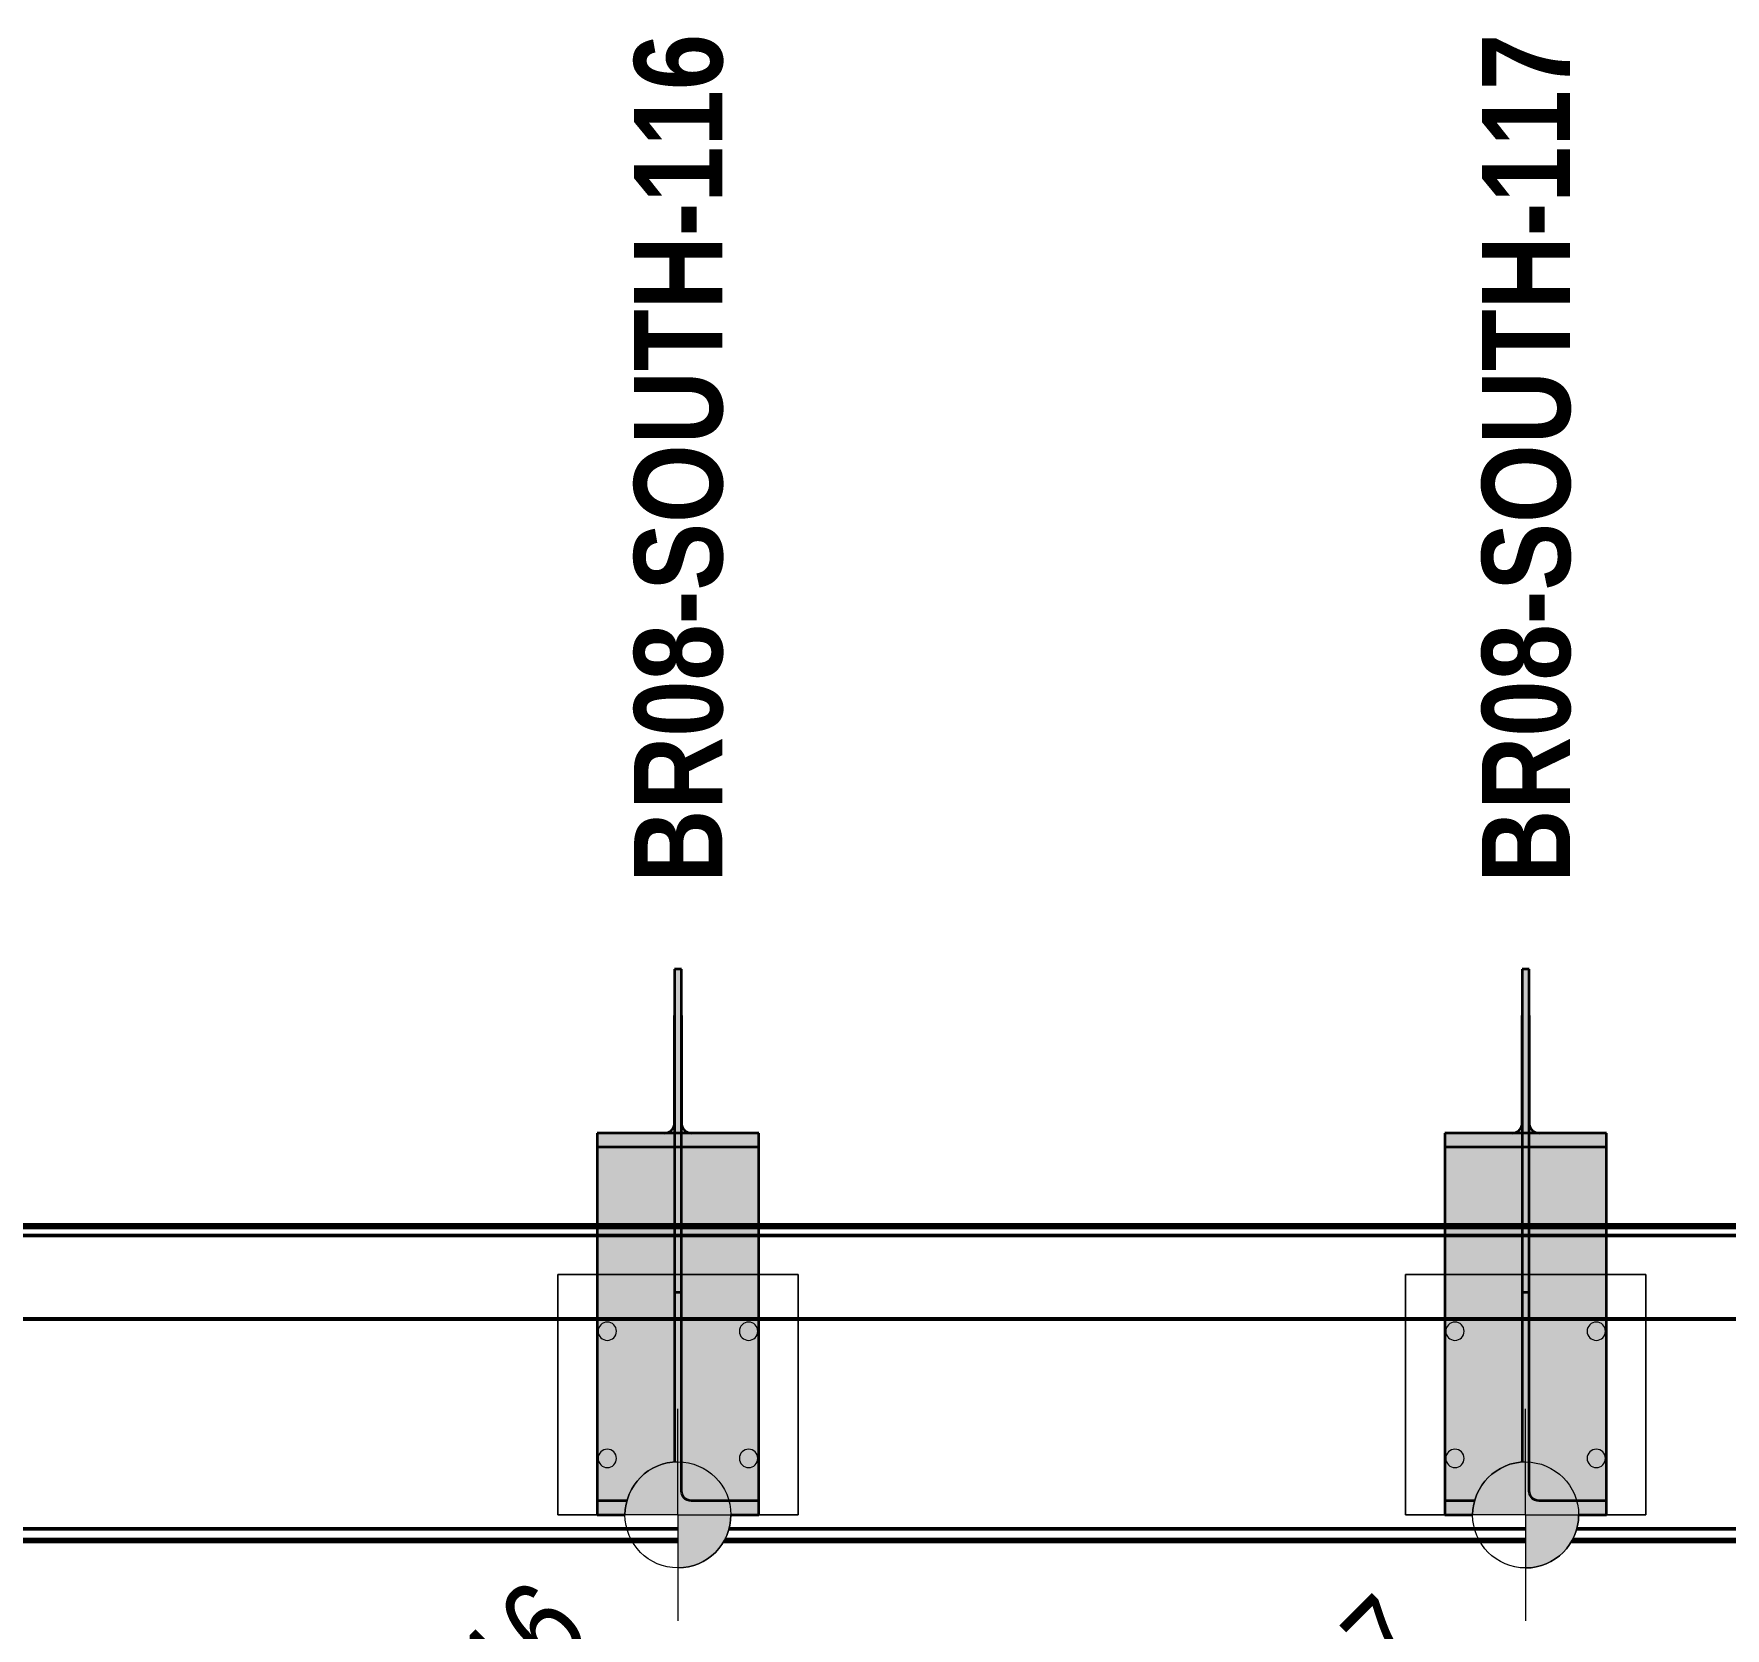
# Model space of a CAD drawing. Header units: metres. Extents: x 4 to 49, y -1186 to 3.
# Drawn here: x 18.95 to 21.344, y -1182.786 to -1180.531 of the extents above; entities that cross this region are included whole.
import ezdxf

# ---------------------------------------------------------------- set-up
doc = ezdxf.new("R2010")
doc.units = ezdxf.units.M
for name, color, linetype, lineweight in [('A-ANNO-NOTE', 7, 'Continuous', 9), ('A-GENM', 7, 'Continuous', 35), ('A-GENM-IDEN', 7, 'Continuous', 18), ('A-WALL', 7, 'Continuous', 50), ('S-FNDN-IDEN', 7, 'Continuous', 18), ('S-FSTN', 7, 'Continuous', 18)]:
    doc.layers.add(name, color=color, linetype=linetype, lineweight=lineweight)
doc.styles.add('Arial Narrow_4', font='ARIALN.TTF', dxfattribs={"height": 0.125})
doc.styles.add('Arial Narrow_B_1', font='ARIALNB.TTF', dxfattribs={"height": 0.125})

# ---------------------------------------------------------------- blocks, each defined once
blk = doc.blocks.new('Walls 2 - Walls 2-6845191-DRG-2873222 - SOUTHERN SCREEN POST - PLAN')
at = {"layer": 'A-WALL'}
for p, q in [((207.2997, 1205.0022), (241.7063, 1208.0124)), ((207.2999, 1205.0016), (241.7065, 1208.0118)), ((207.336, 1204.8866), (241.7388, 1207.8962)), ((207.3396, 1204.8752), (241.742, 1207.8851)), ((241.743, 1207.8815), (207.3406, 1204.872)), ((234.0689, 1207.6598), (235.1996, 1207.7587)), ((234.0692, 1207.6569), (235.1983, 1207.7557)), ((235.1937, 1207.7402), (234.0705, 1207.6419)), ((232.8736, 1207.5552), (234.0043, 1207.6541)), ((232.8739, 1207.5523), (234.003, 1207.6511)), ((233.9984, 1207.6356), (232.8752, 1207.5374)), ((231.6783, 1207.4506), (232.8089, 1207.5495)), ((231.6786, 1207.4478), (232.8076, 1207.5465)), ((232.8031, 1207.5311), (231.6799, 1207.4328))]:
    blk.add_line(p, q, dxfattribs=at)
blk = doc.blocks.new('BR08_GEN_POST_0 - 610UB_BASE-V7-DRG-2873222 - SOUTHERN SCREEN POST - PLAN')
at = {"layer": 'A-GENM', "true_color": 0xc0c0c0}
for points in [[(0.005, 0.7066), (0.005, 0.7721), (-0.005, 0.7721), (-0.005, 0.7066)], [(0.019, 0.5402), (0.0159, 0.5406), (0.0129, 0.5416), (0.0103, 0.5432), (0.0081, 0.5453), (0.0064, 0.5478), (0.0054, 0.5506), (0.005, 0.5536), (0.005, 0.7066), (-0.005, 0.7066), (-0.0054, 0.5506), (-0.0064, 0.5478), (-0.0081, 0.5453), (-0.0103, 0.5432), (-0.0129, 0.5416), (-0.0159, 0.5406), (-0.019, 0.5402)], [(0.1145, 0.5209), (0.1145, 0.5402), (-0.1145, 0.5402), (-0.1145, 0.5209), (0.0675, 0.5209)]]:
    blk.add_hatch(color=9, dxfattribs=at).paths.add_polyline_path(points)
h = blk.add_hatch(color=9, dxfattribs=at)
h.paths.add_polyline_path([(0, 0), (-0.075, 0), (-0.0746, 0.0082), (-0.0732, 0.0163), (-0.071, 0.0243), (-0.0679, 0.0319), (-0.064, 0.0391), (-0.0594, 0.0459), (-0.054, 0.0521), (-0.048, 0.0577), (-0.0414, 0.0626), (-0.0343, 0.0667), (-0.0268, 0.0701), (-0.019, 0.0726), (-0.0088, 0.0745), (-0.0027, 0.075), (0, 0.0746), (0, 0.0028)])
h.paths.add_polyline_path([(0.1145, 0), (0.1145, 0.5209), (-0.1145, 0.5209), (-0.1145, 0), (0.075, 0)])
at = {"layer": 'A-GENM'}
for p, q in [((0.005, 0.7724), (-0.005, 0.7724)), ((-0.005, 0.7724), (-0.005, 0.7066)), ((-0.005, 0.771), (-0.005, 0.3148)), ((0.005, 0.7066), (0.005, 0.7724)), ((0.005, 0.3148), (0.005, 0.771)), ((-0.005, 0.5536), (-0.005, 0.7066)), ((0.005, 0.7066), (0.005, 0.5536)), ((-0.019, 0.5402), (-0.1145, 0.5402)), ((-0.1145, 0.5402), (-0.1145, 0.5209)), ((-0.1145, 0.5402), (-0.1145, 0.0199)), ((0.019, 0.5402), (-0.019, 0.5402)), ((0.1145, 0.5402), (0.019, 0.5402)), ((0.1145, 0.5209), (0.1145, 0.5402)), ((0.1145, 0.0199), (0.1145, 0.5402)), ((-0.1145, 0.5209), (0.1145, 0.5209)), ((-0.1145, 0.5209), (-0.1145, 0)), ((0.1145, 0), (0.1145, 0.5209)), ((-0.005, 0.3148), (-0.005, 0.0749)), ((0.005, 0.3148), (-0.005, 0.3148)), ((0.005, 0.0341), (0.005, 0.3148)), ((-0.1145, 0.0199), (-0.1145, 0)), ((-0.0723, 0.0199), (-0.1145, 0.0199)), ((-0.1145, 0), (-0.075, 0)), ((0.1145, 0.0199), (0.019, 0.0199)), ((0.075, 0), (0.1145, 0)), ((0.1145, 0), (0.1145, 0.0199))]:
    blk.add_line(p, q, dxfattribs=at)
at = {"layer": 'A-GENM', "flags": 128}
for points in [[(-0.019, 0.5402), (-0.0159, 0.5406), (-0.0129, 0.5416), (-0.0103, 0.5432), (-0.0081, 0.5453), (-0.0064, 0.5478), (-0.0054, 0.5506), (-0.005, 0.5536)], [(0.005, 0.5536), (0.0054, 0.5506), (0.0064, 0.5478), (0.0081, 0.5453), (0.0103, 0.5432), (0.0129, 0.5416), (0.0159, 0.5406), (0.019, 0.5402)], [(0.019, 0.0199), (0.0159, 0.0203), (0.0129, 0.0213), (0.0103, 0.023), (0.0081, 0.0253), (0.0064, 0.028), (0.0054, 0.031), (0.005, 0.0341)]]:
    blk.add_lwpolyline(points, dxfattribs=at)
blk = doc.blocks.new('BR08_GEN_POST_0 - 610UB_BASE-8745540-DRG-2873222 - SOUTHERN SCREEN POST - PLAN')
at = {"layer": 'A-GENM', "true_color": 0xc0c0c0}
for points in [[(0.005, 0.7066), (0.005, 0.7721), (-0.005, 0.7721), (-0.005, 0.7066)], [(0.019, 0.5402), (0.0159, 0.5406), (0.0129, 0.5416), (0.0103, 0.5432), (0.0081, 0.5453), (0.0064, 0.5478), (0.0054, 0.5506), (0.005, 0.5536), (0.005, 0.7066), (-0.005, 0.7066), (-0.0054, 0.5506), (-0.0064, 0.5478), (-0.0081, 0.5453), (-0.0103, 0.5432), (-0.0129, 0.5416), (-0.0159, 0.5406), (-0.019, 0.5402), (0.0083, 0.5402)], [(0.1145, 0.5209), (0.1145, 0.5402), (-0.1145, 0.5402), (-0.1145, 0.5209), (0.0083, 0.5209)], [(0.1145, 0), (0.1145, 0.5209), (-0.1145, 0.5209), (-0.1145, 0), (-0.075, 0), (-0.0746, 0.0082), (-0.0732, 0.0163), (-0.071, 0.0242), (-0.0679, 0.0319), (-0.064, 0.0391), (-0.0594, 0.0458), (-0.054, 0.0521), (-0.048, 0.0576), (-0.0414, 0.0625), (-0.0343, 0.0667), (-0.0268, 0.0701), (-0.019, 0.0726), (-0.0109, 0.0742), (-0.0027, 0.0749), (0, 0.0746), (0, 0), (0.075, 0)]]:
    blk.add_hatch(color=9, dxfattribs=at).paths.add_polyline_path(points)
at = {"layer": 'A-GENM'}
for p, q in [((0.005, 0.7724), (-0.005, 0.7724)), ((-0.005, 0.7724), (-0.005, 0.7066)), ((-0.005, 0.771), (-0.005, 0.3148)), ((0.005, 0.7066), (0.005, 0.7724)), ((0.005, 0.3148), (0.005, 0.771)), ((-0.005, 0.5536), (-0.005, 0.7066)), ((0.005, 0.7066), (0.005, 0.5536)), ((-0.019, 0.5402), (-0.1145, 0.5402)), ((-0.1145, 0.5402), (-0.1145, 0.5209)), ((-0.1145, 0.5402), (-0.1145, 0.0199)), ((0.019, 0.5402), (-0.019, 0.5402)), ((0.1145, 0.5402), (0.019, 0.5402)), ((0.1145, 0.5209), (0.1145, 0.5402)), ((0.1145, 0.0199), (0.1145, 0.5402)), ((-0.1145, 0.5209), (0.1145, 0.5209)), ((-0.1145, 0.5209), (-0.1145, 0)), ((0.1145, 0), (0.1145, 0.5209)), ((-0.005, 0.3148), (-0.005, 0.0748)), ((0.005, 0.3148), (-0.005, 0.3148)), ((0.005, 0.0341), (0.005, 0.3148)), ((-0.1145, 0.0199), (-0.1145, 0)), ((-0.0723, 0.0199), (-0.1145, 0.0199)), ((-0.1145, 0), (-0.075, 0)), ((0.1145, 0.0199), (0.019, 0.0199)), ((0.075, 0), (0.1145, 0)), ((0.1145, 0), (0.1145, 0.0199))]:
    blk.add_line(p, q, dxfattribs=at)
at = {"layer": 'A-GENM', "flags": 128}
for points in [[(-0.019, 0.5402), (-0.0159, 0.5406), (-0.0129, 0.5416), (-0.0103, 0.5432), (-0.0081, 0.5453), (-0.0064, 0.5478), (-0.0054, 0.5506), (-0.005, 0.5536)], [(0.005, 0.5536), (0.0054, 0.5506), (0.0064, 0.5478), (0.0081, 0.5453), (0.0103, 0.5432), (0.0129, 0.5416), (0.0159, 0.5406), (0.019, 0.5402)], [(0.019, 0.0199), (0.0159, 0.0203), (0.0129, 0.0213), (0.0103, 0.023), (0.0081, 0.0253), (0.0064, 0.028), (0.0054, 0.031), (0.005, 0.0341)]]:
    blk.add_lwpolyline(points, dxfattribs=at)
blk = doc.blocks.new('Canopy Post Column Base Plate-4 Hole - 25mm-V20-DRG-2873222 - SOUTHERN SCREEN POST - PLAN')
at = {"layer": 'S-FSTN'}
for p, q in [((0.17, 0.17), (-0.17, 0.17)), ((-0.17, 0.17), (-0.17, 0.075)), ((-0.17, 0.075), (-0.17, 0.17)), ((-0.17, 0.17), (0.17, 0.17)), ((0.17, -0.17), (0.17, 0.17)), ((0.17, 0.17), (0.17, -0.17)), ((-0.17, -0.075), (-0.17, -0.17)), ((-0.17, -0.17), (-0.17, -0.075)), ((-0.17, -0.17), (0.17, -0.17)), ((0.17, -0.17), (-0.17, -0.17))]:
    blk.add_line(p, q, dxfattribs=at)
for centre, start, end in [((-0.09, 0.1), 0, 180), ((-0.09, 0.1), 0, 180), ((-0.09, 0.1), 180, 360), ((-0.09, 0.1), 180, 360), ((0.09, 0.1), 0, 180), ((0.09, 0.1), 0, 180), ((0.09, 0.1), 180, 360), ((0.09, 0.1), 180, 360), ((-0.09, -0.1), 0, 180), ((-0.09, -0.1), 360, 180), ((0.09, -0.1), 0, 180), ((0.09, -0.1), 360, 180), ((-0.09, -0.1), 180, 360), ((-0.09, -0.1), 180, 360), ((0.09, -0.1), 180, 360), ((0.09, -0.1), 180, 360)]:
    blk.add_arc(centre, 0.013, start, end, dxfattribs=at)
blk = doc.blocks.new('Canopy Post Column Base Plate-4 Hole - 25mm-V23-DRG-2873222 - SOUTHERN SCREEN POST - PLAN')
at = {"layer": 'S-FSTN'}
for p, q in [((0.17, 0.17), (-0.17, 0.17)), ((-0.17, 0.17), (-0.17, 0.075)), ((-0.17, 0.075), (-0.17, 0.17)), ((-0.17, 0.17), (0.17, 0.17)), ((0.17, -0.17), (0.17, 0.17)), ((0.17, 0.17), (0.17, -0.17)), ((-0.17, -0.075), (-0.17, -0.17)), ((-0.17, -0.17), (-0.17, -0.075)), ((-0.17, -0.17), (0.17, -0.17)), ((0.17, -0.17), (-0.17, -0.17))]:
    blk.add_line(p, q, dxfattribs=at)
for centre, start, end in [((-0.09, 0.1), 0, 180), ((-0.09, 0.1), 0, 180), ((-0.09, 0.1), 180, 360), ((-0.09, 0.1), 180, 360), ((0.09, 0.1), 0, 180), ((0.09, 0.1), 0, 180), ((0.09, 0.1), 180, 360), ((0.09, 0.1), 180, 360), ((-0.09, -0.1), 0, 180), ((-0.09, -0.1), 360, 180), ((0.09, -0.1), 0, 180), ((0.09, -0.1), 360, 180), ((-0.09, -0.1), 180, 360), ((-0.09, -0.1), 180, 360), ((0.09, -0.1), 180, 360), ((0.09, -0.1), 180, 360)]:
    blk.add_arc(centre, 0.013, start, end, dxfattribs=at)

msp = doc.modelspace()

# ---------------------------------------------------------------- hatches: boundary and pattern name
at = {"layer": 'A-ANNO-NOTE', "lineweight": 5, "true_color": 0x808080}
for points in [[(19.8621, -1182.6262), (19.8621, -1182.5512), (19.8533, -1182.5518), (19.8458, -1182.553), (19.8378, -1182.5553), (19.8302, -1182.5583), (19.823, -1182.5622), (19.8162, -1182.5669), (19.81, -1182.5723), (19.8044, -1182.5783), (19.7995, -1182.5849), (19.7954, -1182.592), (19.792, -1182.5995), (19.7895, -1182.6073), (19.7879, -1182.6153), (19.7871, -1182.6235), (19.7871, -1182.6262), (19.8533, -1182.6262)], [(21.0619, -1182.6263), (21.0619, -1182.5513), (21.0537, -1182.5518), (21.0456, -1182.5531), (21.0377, -1182.5553), (21.0301, -1182.5584), (21.0229, -1182.5623), (21.0161, -1182.5669), (21.0099, -1182.5723), (21.0043, -1182.5783), (20.9994, -1182.5849), (20.9952, -1182.592), (20.9919, -1182.5995), (20.9894, -1182.6073), (20.9877, -1182.6154), (20.987, -1182.6236), (20.9869, -1182.6263), (20.9967, -1182.6263)], [(19.8621, -1182.7012), (19.8703, -1182.7008), (19.8784, -1182.6995), (19.8863, -1182.6972), (19.8939, -1182.6942), (19.9011, -1182.6903), (19.9079, -1182.6856), (19.9141, -1182.6802), (19.9197, -1182.6742), (19.9246, -1182.6676), (19.9295, -1182.659), (19.9321, -1182.653), (19.9346, -1182.6452), (19.9363, -1182.6372), (19.937, -1182.629), (19.9371, -1182.6262), (19.8621, -1182.6262), (19.8621, -1182.6547)], [(21.0619, -1182.7013), (21.0701, -1182.7009), (21.0782, -1182.6995), (21.0862, -1182.6973), (21.0938, -1182.6942), (21.101, -1182.6903), (21.1078, -1182.6857), (21.114, -1182.6803), (21.1196, -1182.6743), (21.1245, -1182.6677), (21.1286, -1182.6606), (21.132, -1182.6531), (21.1345, -1182.6453), (21.1361, -1182.6372), (21.1369, -1182.629), (21.1369, -1182.6263), (21.0619, -1182.6263), (21.0619, -1182.6547)]]:
    msp.add_hatch(color=8, dxfattribs=at).paths.add_polyline_path(points)

# ---------------------------------------------------------------- linework, layer by layer
at = {"layer": 'A-ANNO-NOTE', "color": 8, "lineweight": 18, "true_color": 0x808080}
for p, q in [((19.8621, -1182.6262), (19.8621, -1182.4762)), ((21.0619, -1182.6263), (21.0619, -1182.4763)), ((19.8621, -1182.6262), (19.7121, -1182.6262)), ((19.8621, -1182.6262), (19.8621, -1182.7762)), ((19.8621, -1182.6262), (20.0121, -1182.6262)), ((21.0619, -1182.6263), (20.9119, -1182.6263)), ((21.0619, -1182.6263), (21.0619, -1182.7763)), ((21.0619, -1182.6263), (21.2119, -1182.6263))]:
    msp.add_line(p, q, dxfattribs=at)
for centre in [(19.8621, -1182.6262), (21.0619, -1182.6263)]:
    msp.add_circle(centre, 0.075, dxfattribs=at)
for centre, start, end in [((19.8621, -1182.6262), 90, 180), ((21.0619, -1182.6263), 90, 180), ((19.8621, -1182.6262), 270, 360), ((21.0619, -1182.6263), 270, 360)]:
    msp.add_arc(centre, 0.075, start, end, dxfattribs=at)

# ---------------------------------------------------------------- block references
at = {"layer": 'A-GENM', "rotation": 359.9995443855516}
for name, p in [('BR08_GEN_POST_0 - 610UB_BASE-V7-DRG-2873222 - SOUTHERN SCREEN POST - PLAN', (19.8621, -1182.6263)), ('BR08_GEN_POST_0 - 610UB_BASE-8745540-DRG-2873222 - SOUTHERN SCREEN POST - PLAN', (21.0619, -1182.6263))]:
    msp.add_blockref(name, p, dxfattribs=at)
at = {"layer": 'A-WALL', "rotation": 175.0000000000005}
msp.add_blockref('Walls 2 - Walls 2-6845191-DRG-2873222 - SOUTHERN SCREEN POST - PLAN', (358.2948, 0), dxfattribs=at)
at = {"layer": 'S-FSTN'}
for name, p, rotation in [('Canopy Post Column Base Plate-4 Hole - 25mm-V23-DRG-2873222 - SOUTHERN SCREEN POST - PLAN', (19.8621, -1182.4563), 89.99954438580791), ('Canopy Post Column Base Plate-4 Hole - 25mm-V20-DRG-2873222 - SOUTHERN SCREEN POST - PLAN', (21.0619, -1182.4563), 89.9995443858861)]:
    msp.add_blockref(name, p, dxfattribs=dict(at, rotation=rotation))

# ---------------------------------------------------------------- next in the draw order: texts
at = {"layer": 'A-GENM-IDEN', "lineweight": 9, "char_height": 0.125, "attachment_point": 1, "rotation": 90, "style": 'Arial Narrow_B_1', "bg_fill": 3, "box_fill_scale": 1, "bg_fill_color": 256, "bg_fill_true_color": 13158600, "bg_fill_transparency": 0}
for s, insert in [('BR08-SOUTH-116', (19.8, -1181.7318)), ('BR08-SOUTH-117', (20.9999, -1181.7318))]:
    msp.add_mtext(s, dxfattribs=dict(at, insert=insert))
at = {"layer": 'S-FNDN-IDEN', "lineweight": 9, "char_height": 0.125, "attachment_point": 1, "rotation": 45, "style": 'Arial Narrow_4', "bg_fill": 3, "box_fill_scale": 1, "bg_fill_color": 256, "bg_fill_true_color": 13158600, "bg_fill_transparency": 0}
for s, insert in [('SOP-BP-116', (19.0687, -1183.2951)), ('SOP-BP-117', (20.2641, -1183.3168))]:
    msp.add_mtext(s, dxfattribs=dict(at, insert=insert))

doc.saveas('drawing.dxf')
